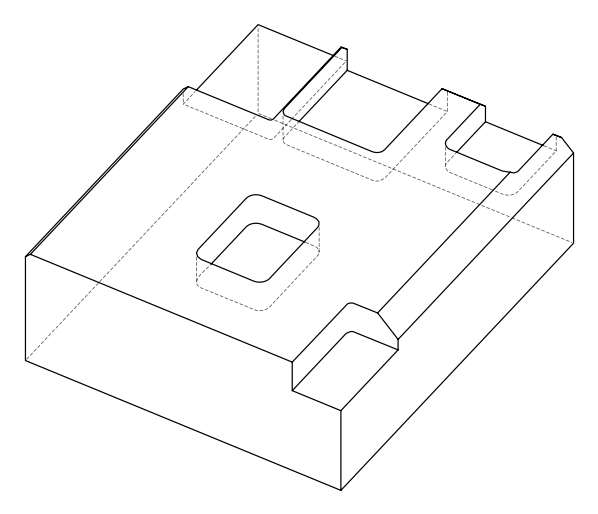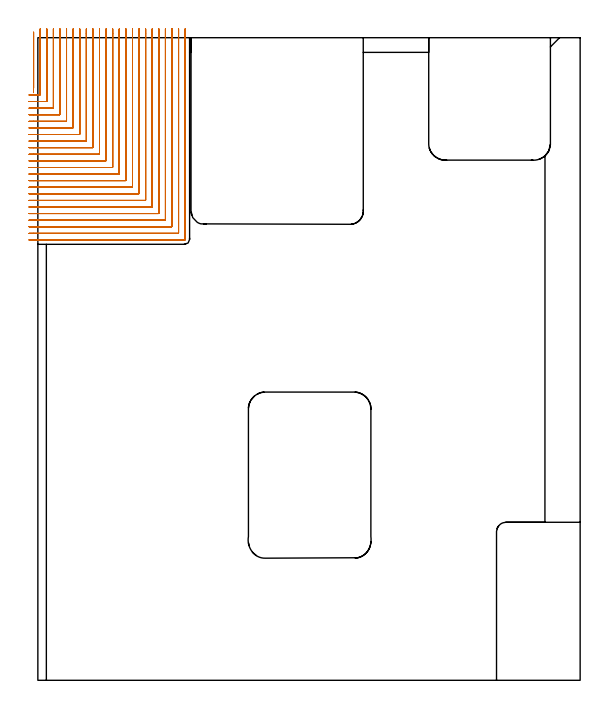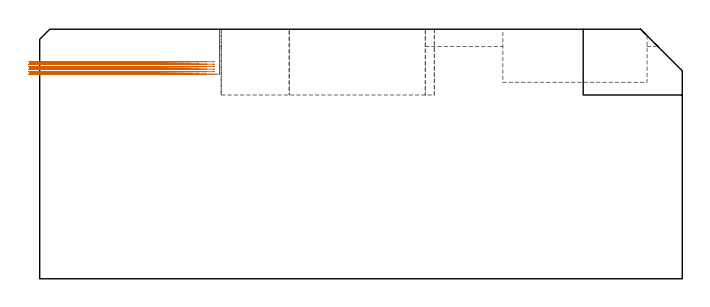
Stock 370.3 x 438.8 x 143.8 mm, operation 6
(PLAN: 10 operations, 3 tool changes, 262.5 min)
(1 AREA_MILL | FG_CHAMFER_SURFACE | UGT0205_001 | 1.65 min | 2825 mm3)
(2 AREA_MILL_1 | FG_CHAMFER_SURFACE_1 | UGT0205_001 | 0.25 min | 638 mm3)
(3 AREA_MILL_2 | FG_CHAMFER_SURFACE_2 | UGT0205_001 | 23.42 min | 97671 mm3)
(4 AREA_MILL_3 | FG_CHAMFER_SURFACE_3 | UGT0205_001 | 0.25 min | 278 mm3)
(5 AREA_MILL_4 | FG_CHAMFER_SURFACE_4 | UGT0205_001 | 7.29 min | 5056 mm3)
(6 MILL_CORNER_NOTCH_RECTANGULAR | CORNER_NOTCH_RECTANGULAR | NXT0201_008 | Follow Part, ap 1.5, ae 75% | 138.88 min | 378225 mm3)
(7 MILL_CORNER_NOTCH_RECTANGULAR_1 | CORNER_NOTCH_RECTANGULAR_1 | NXT0201_011 | Follow Part, ap 3, ae 75% | 23.69 min | 230768 mm3)
(8 MILL_RECTANGULAR_POCKET | POCKET_RECTANGULAR_STRAIGHT | NXT0201_012 | Follow Part, ap 4, ae 75% | 17.15 min | 355049 mm3)
(9 MILL_SLOT | SLOT_PARTIAL_RECTANGULAR | NXT0201_012 | Follow Part, ap 4, ae 75% | 35.85 min | 565966 mm3)
(10 MILL_SLOT_1 | SLOT_PARTIAL_RECTANGULAR_1 | NXT0201_012 | Follow Part, ap 4, ae 75% | 14.09 min | 209848 mm3)
(TOOL UGT0205_001 | Chamfer Mill 20 x 3 x 45 deg. | D20 FL50 Z2)
(TOOL NXT0201_008 | ENDMILL 6mm [2P460-0600-NA 1630] | D6 FL26 Z6)
(TOOL NXT0201_011 | ENDMILL 12mm [2P460-1200-NA 1630] | D12 FL38 Z6)
(TOOL NXT0201_012 | ENDMILL 16mm [2P460-1600-NA 1630] | D16 FL38 Z6)
(OP 6 MILL_CORNER_NOTCH_RECTANGULAR, part 2 of 2)
G0 Z153.8
X-6. Y345.7
Z125.094
G1 X-3.
X55.304 F500.
G3 X55.6 Y345.996 R0.3
G1 Y441.8
Y444.8 F250.
G0 Z153.8
X-6. Y341.2
Z125.094
G1 X-3.
X59.804 F500.
G3 X60.1 Y341.496 R0.3
G1 Y441.8
Y444.8 F250.
G0 Z153.8
X-6. Y336.7
Z125.094
G1 X-3.
X64.304 F500.
G3 X64.6 Y336.996 R0.3
G1 Y441.8
Y444.8 F250.
G0 Z153.8
X-6. Y332.2
Z125.094
G1 X-3.
X68.804 F500.
G3 X69.1 Y332.496 R0.3
G1 Y441.8
Y444.8 F250.
G0 Z153.8
X-6. Y327.7
Z125.094
G1 X-3.
X73.304 F500.
G3 X73.6 Y327.996 R0.3
G1 Y441.8
Y444.8 F250.
G0 Z153.8
X-6. Y323.2
Z125.094
G1 X-3.
X77.803 F500.
G3 X78.1 Y323.497 R0.3
G1 Y441.8
Y444.8 F250.
G0 Z153.8
X-6. Y318.7
Z125.094
G1 X-3.
X82.303 F500.
G3 X82.6 Y318.997 R0.3
G1 Y441.8
Y444.8 F250.
G0 Z153.8
X-6. Y314.2
Z125.094
G1 X-3.
X86.803 F500.
G3 X87.1 Y314.497 R0.3
G1 Y441.8
Y444.8 F250.
G0 Z153.8
X-6. Y309.7
Z125.094
G1 X-3.
X91.303 F500.
G3 X91.6 Y309.997 R0.3
G1 Y441.8
Y444.8 F250.
G0 Z153.8
X-6. Y305.2
Z125.094
G1 X-3.
X95.803 F500.
G3 X96.1 Y305.497 R0.3
G1 Y441.8
Y444.8 F250.
G0 Z153.8
X-6. Y300.7
Z125.094
G1 X-3.
X100.303 F500.
G3 X100.6 Y300.997 R0.3
G1 Y441.8
Y444.8 F250.
G0 Z153.8
X-3. Y401.276
Z123.656
G1 Y404.276
G3 X-2.9 Y404.493 R0.3 F500.
G1 Y439.568
Y442.568 F250.
G0 Z153.8
X-6. Y399.7
Z123.656
G1 X-3.
X1.307 F500.
G3 X1.6 Y399.993 R0.3
G1 Y441.8
Y444.8 F250.
G0 Z153.8
X-6. Y395.2
Z123.656
G1 X-3.
X5.806 F500.
G3 X6.1 Y395.494 R0.3
G1 Y441.8
Y444.8 F250.
G0 Z153.8
X-6. Y390.7
Z123.656
G1 X-3.
X10.306 F500.
G3 X10.6 Y390.994 R0.3
G1 Y441.8
Y444.8 F250.
G0 Z153.8
X-6. Y386.2
Z123.656
G1 X-3.
X14.806 F500.
G3 X15.1 Y386.494 R0.3
G1 Y441.8
Y444.8 F250.
G0 Z153.8
X-6. Y381.7
Z123.656
G1 X-3.
X19.306 F500.
G3 X19.6 Y381.994 R0.3
G1 Y441.8
Y444.8 F250.
G0 Z153.8
X-6. Y377.2
Z123.656
G1 X-3.
X23.806 F500.
G3 X24.1 Y377.494 R0.3
G1 Y441.8
Y444.8 F250.
G0 Z153.8
X-6. Y372.7
Z123.656
G1 X-3.
X28.305 F500.
G3 X28.6 Y372.995 R0.3
G1 Y441.8
Y444.8 F250.
G0 Z153.8
X-6. Y368.2
Z123.656
G1 X-3.
X32.805 F500.
G3 X33.1 Y368.495 R0.3
G1 Y441.8
Y444.8 F250.
G0 Z153.8
X-6. Y363.7
Z123.656
G1 X-3.
X37.305 F500.
G3 X37.6 Y363.995 R0.3
G1 Y441.8
Y444.8 F250.
G0 Z153.8
X-6. Y359.2
Z123.656
G1 X-3.
X41.805 F500.
G3 X42.1 Y359.495 R0.3
G1 Y441.8
Y444.8 F250.
G0 Z153.8
X-6. Y354.7
Z123.656
G1 X-3.
X46.305 F500.
G3 X46.6 Y354.995 R0.3
G1 Y441.8
Y444.8 F250.
G0 Z153.8
X-6. Y350.2
Z123.656
G1 X-3.
X50.804 F500.
G3 X51.1 Y350.496 R0.3
G1 Y441.8
Y444.8 F250.
G0 Z153.8
X-6. Y345.7
Z123.656
G1 X-3.
X55.304 F500.
G3 X55.6 Y345.996 R0.3
G1 Y441.8
Y444.8 F250.
G0 Z153.8
X-6. Y341.2
Z123.656
G1 X-3.
X59.804 F500.
G3 X60.1 Y341.496 R0.3
G1 Y441.8
Y444.8 F250.
G0 Z153.8
X-6. Y336.7
Z123.656
G1 X-3.
X64.304 F500.
G3 X64.6 Y336.996 R0.3
G1 Y441.8
Y444.8 F250.
G0 Z153.8
X-6. Y332.2
Z123.656
G1 X-3.
X68.804 F500.
G3 X69.1 Y332.496 R0.3
G1 Y441.8
Y444.8 F250.
G0 Z153.8
X-6. Y327.7
Z123.656
G1 X-3.
X73.304 F500.
G3 X73.6 Y327.996 R0.3
G1 Y441.8
Y444.8 F250.
G0 Z153.8
X-6. Y323.2
Z123.656
G1 X-3.
X77.803 F500.
G3 X78.1 Y323.497 R0.3
G1 Y441.8
Y444.8 F250.
G0 Z153.8
X-6. Y318.7
Z123.656
G1 X-3.
X82.303 F500.
G3 X82.6 Y318.997 R0.3
G1 Y441.8
Y444.8 F250.
G0 Z153.8
X-6. Y314.2
Z123.656
G1 X-3.
X86.803 F500.
G3 X87.1 Y314.497 R0.3
G1 Y441.8
Y444.8 F250.
G0 Z153.8
X-6. Y309.7
Z123.656
G1 X-3.
X91.303 F500.
G3 X91.6 Y309.997 R0.3
G1 Y441.8
Y444.8 F250.
G0 Z153.8
X-6. Y305.2
Z123.656
G1 X-3.
X95.803 F500.
G3 X96.1 Y305.497 R0.3
G1 Y441.8
Y444.8 F250.
G0 Z153.8
X-6. Y300.7
Z123.656
G1 X-3.
X100.303 F500.
G3 X100.6 Y300.997 R0.3
G1 Y441.8
Y444.8 F250.
G0 Z153.8
X-3. Y401.276
Z122.217
G1 Y404.276
G3 X-2.9 Y404.493 R0.3 F500.
G1 Y439.568
Y442.568 F250.
G0 Z153.8
X-6. Y399.7
Z122.217
G1 X-3.
X1.307 F500.
G3 X1.6 Y399.993 R0.3
G1 Y441.8
Y444.8 F250.
G0 Z153.8
X-6. Y395.2
Z122.217
G1 X-3.
X5.806 F500.
G3 X6.1 Y395.494 R0.3
G1 Y441.8
Y444.8 F250.
G0 Z153.8
X-6. Y390.7
Z122.217
G1 X-3.
X10.306 F500.
G3 X10.6 Y390.994 R0.3
G1 Y441.8
Y444.8 F250.
G0 Z153.8
X-6. Y386.2
Z122.217
G1 X-3.
X14.806 F500.
G3 X15.1 Y386.494 R0.3
G1 Y441.8
Y444.8 F250.
G0 Z153.8
X-6. Y381.7
Z122.217
G1 X-3.
X19.306 F500.
G3 X19.6 Y381.994 R0.3
G1 Y441.8
Y444.8 F250.
G0 Z153.8
X-6. Y377.2
Z122.217
G1 X-3.
X23.806 F500.
G3 X24.1 Y377.494 R0.3
G1 Y441.8
Y444.8 F250.
G0 Z153.8
X-6. Y372.7
Z122.217
G1 X-3.
X28.305 F500.
G3 X28.6 Y372.995 R0.3
G1 Y441.8
Y444.8 F250.
G0 Z153.8
X-6. Y368.2
Z122.217
G1 X-3.
X32.805 F500.
G3 X33.1 Y368.495 R0.3
G1 Y441.8
Y444.8 F250.
G0 Z153.8
X-6. Y363.7
Z122.217
G1 X-3.
X37.305 F500.
G3 X37.6 Y363.995 R0.3
G1 Y441.8
Y444.8 F250.
G0 Z153.8
X-6. Y359.2
Z122.217
G1 X-3.
X41.805 F500.
G3 X42.1 Y359.495 R0.3
G1 Y441.8
Y444.8 F250.
G0 Z153.8
X-6. Y354.7
Z122.217
G1 X-3.
X46.305 F500.
G3 X46.6 Y354.995 R0.3
G1 Y441.8
Y444.8 F250.
G0 Z153.8
X-6. Y350.2
Z122.217
G1 X-3.
X50.804 F500.
G3 X51.1 Y350.496 R0.3
G1 Y441.8
Y444.8 F250.
G0 Z153.8
X-6. Y345.7
Z122.217
G1 X-3.
X55.304 F500.
G3 X55.6 Y345.996 R0.3
G1 Y441.8
Y444.8 F250.
G0 Z153.8
X-6. Y341.2
Z122.217
G1 X-3.
X59.804 F500.
G3 X60.1 Y341.496 R0.3
G1 Y441.8
Y444.8 F250.
G0 Z153.8
X-6. Y336.7
Z122.217
G1 X-3.
X64.304 F500.
G3 X64.6 Y336.996 R0.3
G1 Y441.8
Y444.8 F250.
G0 Z153.8
X-6. Y332.2
Z122.217
G1 X-3.
X68.804 F500.
G3 X69.1 Y332.496 R0.3
G1 Y441.8
Y444.8 F250.
G0 Z153.8
X-6. Y327.7
Z122.217
G1 X-3.
X73.304 F500.
G3 X73.6 Y327.996 R0.3
G1 Y441.8
Y444.8 F250.
G0 Z153.8
X-6. Y323.2
Z122.217
G1 X-3.
X77.803 F500.
G3 X78.1 Y323.497 R0.3
G1 Y441.8
Y444.8 F250.
G0 Z153.8
X-6. Y318.7
Z122.217
G1 X-3.
X82.303 F500.
G3 X82.6 Y318.997 R0.3
G1 Y441.8
Y444.8 F250.
G0 Z153.8
X-6. Y314.2
Z122.217
G1 X-3.
X86.803 F500.
G3 X87.1 Y314.497 R0.3
G1 Y441.8
Y444.8 F250.
G0 Z153.8
X-6. Y309.7
Z122.217
G1 X-3.
X91.303 F500.
G3 X91.6 Y309.997 R0.3
G1 Y441.8
Y444.8 F250.
G0 Z153.8
X-6. Y305.2
Z122.217
G1 X-3.
X95.803 F500.
G3 X96.1 Y305.497 R0.3
G1 Y441.8
Y444.8 F250.
G0 Z153.8
X-6. Y300.7
Z122.217
G1 X-3.
X100.303 F500.
G3 X100.6 Y300.997 R0.3
G1 Y441.8
Y444.8 F250.
G0 Z153.8
X-3. Y401.276
Z120.778
G1 Y404.276
G3 X-2.9 Y404.493 R0.3 F500.
G1 Y439.568
Y442.568 F250.
G0 Z153.8
X-6. Y399.7
Z120.778
G1 X-3.
X1.307 F500.
G3 X1.6 Y399.993 R0.3
G1 Y441.8
Y444.8 F250.
G0 Z153.8
X-6. Y395.2
Z120.778
G1 X-3.
X5.806 F500.
G3 X6.1 Y395.494 R0.3
G1 Y441.8
Y444.8 F250.
G0 Z153.8
X-6. Y390.7
Z120.778
G1 X-3.
X10.306 F500.
G3 X10.6 Y390.994 R0.3
G1 Y441.8
Y444.8 F250.
G0 Z153.8
X-6. Y386.2
Z120.778
G1 X-3.
X14.806 F500.
G3 X15.1 Y386.494 R0.3
G1 Y441.8
Y444.8 F250.
G0 Z153.8
X-6. Y381.7
Z120.778
G1 X-3.
X19.306 F500.
G3 X19.6 Y381.994 R0.3
G1 Y441.8
Y444.8 F250.
G0 Z153.8
X-6. Y377.2
Z120.778
G1 X-3.
X23.806 F500.
G3 X24.1 Y377.494 R0.3
G1 Y441.8
Y444.8 F250.
G0 Z153.8
X-6. Y372.7
Z120.778
G1 X-3.
X28.305 F500.
G3 X28.6 Y372.995 R0.3
G1 Y441.8
Y444.8 F250.
G0 Z153.8
X-6. Y368.2
Z120.778
G1 X-3.
X32.805 F500.
G3 X33.1 Y368.495 R0.3
G1 Y441.8
Y444.8 F250.
G0 Z153.8
X-6. Y363.7
Z120.778
G1 X-3.
X37.305 F500.
G3 X37.6 Y363.995 R0.3
G1 Y441.8
Y444.8 F250.
G0 Z153.8
X-6. Y359.2
Z120.778
G1 X-3.
X41.805 F500.
G3 X42.1 Y359.495 R0.3
G1 Y441.8
Y444.8 F250.
G0 Z153.8
X-6. Y354.7
Z120.778
G1 X-3.
X46.305 F500.
G3 X46.6 Y354.995 R0.3
G1 Y441.8
Y444.8 F250.
G0 Z153.8
X-6. Y350.2
Z120.778
G1 X-3.
X50.804 F500.
G3 X51.1 Y350.496 R0.3
G1 Y441.8
Y444.8 F250.
G0 Z153.8
X-6. Y345.7
Z120.778
G1 X-3.
X55.304 F500.
G3 X55.6 Y345.996 R0.3
G1 Y441.8
Y444.8 F250.
G0 Z153.8
X-6. Y341.2
Z120.778
G1 X-3.
X59.804 F500.
G3 X60.1 Y341.496 R0.3
G1 Y441.8
Y444.8 F250.
G0 Z153.8
X-6. Y336.7
Z120.778
G1 X-3.
X64.304 F500.
G3 X64.6 Y336.996 R0.3
G1 Y441.8
Y444.8 F250.
G0 Z153.8
X-6. Y332.2
Z120.778
G1 X-3.
X68.804 F500.
G3 X69.1 Y332.496 R0.3
G1 Y441.8
Y444.8 F250.
G0 Z153.8
X-6. Y327.7
Z120.778
G1 X-3.
X73.304 F500.
G3 X73.6 Y327.996 R0.3
G1 Y441.8
Y444.8 F250.
G0 Z153.8
X-6. Y323.2
Z120.778
G1 X-3.
X77.803 F500.
G3 X78.1 Y323.497 R0.3
G1 Y441.8
Y444.8 F250.
G0 Z153.8
X-6. Y318.7
Z120.778
G1 X-3.
X82.303 F500.
G3 X82.6 Y318.997 R0.3
G1 Y441.8
Y444.8 F250.
G0 Z153.8
X-6. Y314.2
Z120.778
G1 X-3.
X86.803 F500.
G3 X87.1 Y314.497 R0.3
G1 Y441.8
Y444.8 F250.
G0 Z153.8
X-6. Y309.7
Z120.778
G1 X-3.
X91.303 F500.
G3 X91.6 Y309.997 R0.3
G1 Y441.8
Y444.8 F250.
G0 Z153.8
X-6. Y305.2
Z120.778
G1 X-3.
X95.803 F500.
G3 X96.1 Y305.497 R0.3
G1 Y441.8
Y444.8 F250.
G0 Z153.8
X-6. Y300.7
Z120.778
G1 X-3.
X100.303 F500.
G3 X100.6 Y300.997 R0.3
G1 Y441.8
Y444.8 F250.
G0 Z153.8
X-3. Y401.276
Z119.339
G1 Y404.276
G3 X-2.9 Y404.493 R0.3 F500.
G1 Y439.568
Y442.568 F250.
G0 Z153.8
X-6. Y399.7
Z119.339
G1 X-3.
X1.307 F500.
G3 X1.6 Y399.993 R0.3
G1 Y441.8
Y444.8 F250.
G0 Z153.8
X-6. Y395.2
Z119.339
G1 X-3.
X5.806 F500.
G3 X6.1 Y395.494 R0.3
G1 Y441.8
Y444.8 F250.
G0 Z153.8
X-6. Y390.7
Z119.339
G1 X-3.
X10.306 F500.
G3 X10.6 Y390.994 R0.3
G1 Y441.8
Y444.8 F250.
G0 Z153.8
X-6. Y386.2
Z119.339
G1 X-3.
X14.806 F500.
G3 X15.1 Y386.494 R0.3
G1 Y441.8
Y444.8 F250.
G0 Z153.8
X-6. Y381.7
Z119.339
G1 X-3.
X19.306 F500.
G3 X19.6 Y381.994 R0.3
G1 Y441.8
Y444.8 F250.
G0 Z153.8
X-6. Y377.2
Z119.339
G1 X-3.
X23.806 F500.
G3 X24.1 Y377.494 R0.3
G1 Y441.8
Y444.8 F250.
G0 Z153.8
X-6. Y372.7
Z119.339
G1 X-3.
X28.305 F500.
G3 X28.6 Y372.995 R0.3
G1 Y441.8
Y444.8 F250.
G0 Z153.8
X-6. Y368.2
Z119.339
G1 X-3.
X32.805 F500.
G3 X33.1 Y368.495 R0.3
G1 Y441.8
Y444.8 F250.
G0 Z153.8
X-6. Y363.7
Z119.339
G1 X-3.
X37.305 F500.
G3 X37.6 Y363.995 R0.3
G1 Y441.8
Y444.8 F250.
G0 Z153.8
X-6. Y359.2
Z119.339
G1 X-3.
X41.805 F500.
G3 X42.1 Y359.495 R0.3
G1 Y441.8
Y444.8 F250.
G0 Z153.8
X-6. Y354.7
Z119.339
G1 X-3.
X46.305 F500.
G3 X46.6 Y354.995 R0.3
G1 Y441.8
Y444.8 F250.
G0 Z153.8
X-6. Y350.2
Z119.339
G1 X-3.
X50.804 F500.
G3 X51.1 Y350.496 R0.3
G1 Y441.8
Y444.8 F250.
G0 Z153.8
X-6. Y345.7
Z119.339
G1 X-3.
X55.304 F500.
G3 X55.6 Y345.996 R0.3
G1 Y441.8
Y444.8 F250.
G0 Z153.8
X-6. Y341.2
Z119.339
G1 X-3.
X59.804 F500.
G3 X60.1 Y341.496 R0.3
G1 Y441.8
Y444.8 F250.
G0 Z153.8
X-6. Y336.7
Z119.339
G1 X-3.
X64.304 F500.
G3 X64.6 Y336.996 R0.3
G1 Y441.8
Y444.8 F250.
G0 Z153.8
X-6. Y332.2
Z119.339
G1 X-3.
X68.804 F500.
G3 X69.1 Y332.496 R0.3
G1 Y441.8
Y444.8 F250.
G0 Z153.8
X-6. Y327.7
Z119.339
G1 X-3.
X73.304 F500.
G3 X73.6 Y327.996 R0.3
G1 Y441.8
Y444.8 F250.
G0 Z153.8
X-6. Y323.2
Z119.339
G1 X-3.
X77.803 F500.
G3 X78.1 Y323.497 R0.3
G1 Y441.8
Y444.8 F250.
G0 Z153.8
X-6. Y318.7
Z119.339
G1 X-3.
X82.303 F500.
G3 X82.6 Y318.997 R0.3
G1 Y441.8
Y444.8 F250.
G0 Z153.8
X-6. Y314.2
Z119.339
G1 X-3.
X86.803 F500.
G3 X87.1 Y314.497 R0.3
G1 Y441.8
Y444.8 F250.
G0 Z153.8
X-6. Y309.7
Z119.339
G1 X-3.
X91.303 F500.
G3 X91.6 Y309.997 R0.3
G1 Y441.8
Y444.8 F250.
G0 Z153.8
X-6. Y305.2
Z119.339
G1 X-3.
X95.803 F500.
G3 X96.1 Y305.497 R0.3
G1 Y441.8
Y444.8 F250.
G0 Z153.8
X-6. Y300.7
Z119.339
G1 X-3.
X100.303 F500.
G3 X100.6 Y300.997 R0.3
G1 Y441.8
Y444.8 F250.
G0 Z153.8
X-3. Y401.276
Z117.9
G1 Y404.276
G3 X-2.9 Y404.493 R0.3 F500.
G1 Y439.568
Y442.568 F250.
G0 Z153.8
X-6. Y399.7
Z117.9
G1 X-3.
X1.307 F500.
G3 X1.6 Y399.993 R0.3
G1 Y441.8
Y444.8 F250.
G0 Z153.8
X-6. Y395.2
Z117.9
G1 X-3.
X5.806 F500.
G3 X6.1 Y395.494 R0.3
G1 Y441.8
Y444.8 F250.
G0 Z153.8
X-6. Y390.7
Z117.9
G1 X-3.
X10.306 F500.
G3 X10.6 Y390.994 R0.3
G1 Y441.8
Y444.8 F250.
G0 Z153.8
X-6. Y386.2
Z117.9
G1 X-3.
X14.806 F500.
G3 X15.1 Y386.494 R0.3
G1 Y441.8
Y444.8 F250.
G0 Z153.8
X-6. Y381.7
Z117.9
G1 X-3.
X19.306 F500.
G3 X19.6 Y381.994 R0.3
G1 Y441.8
Y444.8 F250.
G0 Z153.8
X-6. Y377.2
Z117.9
G1 X-3.
X23.806 F500.
G3 X24.1 Y377.494 R0.3
G1 Y441.8
Y444.8 F250.
G0 Z153.8
X-6. Y372.7
Z117.9
G1 X-3.
X28.305 F500.
G3 X28.6 Y372.995 R0.3
G1 Y441.8
Y444.8 F250.
G0 Z153.8
X-6. Y368.2
Z117.9
G1 X-3.
X32.805 F500.
G3 X33.1 Y368.495 R0.3
G1 Y441.8
Y444.8 F250.
G0 Z153.8
X-6. Y363.7
Z117.9
G1 X-3.
X37.305 F500.
G3 X37.6 Y363.995 R0.3
G1 Y441.8
Y444.8 F250.
G0 Z153.8
X-6. Y359.2
Z117.9
G1 X-3.
X41.805 F500.
G3 X42.1 Y359.495 R0.3
G1 Y441.8
Y444.8 F250.
G0 Z153.8
X-6. Y354.7
Z117.9
G1 X-3.
X46.305 F500.
G3 X46.6 Y354.995 R0.3
G1 Y441.8
Y444.8 F250.
G0 Z153.8
X-6. Y350.2
Z117.9
G1 X-3.
X50.804 F500.
G3 X51.1 Y350.496 R0.3
G1 Y441.8
Y444.8 F250.
G0 Z153.8
X-6. Y345.7
Z117.9
G1 X-3.
X55.304 F500.
G3 X55.6 Y345.996 R0.3
G1 Y441.8
Y444.8 F250.
G0 Z153.8
X-6. Y341.2
Z117.9
G1 X-3.
X59.804 F500.
G3 X60.1 Y341.496 R0.3
G1 Y441.8
Y444.8 F250.
G0 Z153.8
X-6. Y336.7
Z117.9
G1 X-3.
X64.304 F500.
G3 X64.6 Y336.996 R0.3
G1 Y441.8
Y444.8 F250.
G0 Z153.8
X-6. Y332.2
Z117.9
G1 X-3.
X68.804 F500.
G3 X69.1 Y332.496 R0.3
G1 Y441.8
Y444.8 F250.
G0 Z153.8
X-6. Y327.7
Z117.9
G1 X-3.
X73.304 F500.
G3 X73.6 Y327.996 R0.3
G1 Y441.8
Y444.8 F250.
G0 Z153.8
X-6. Y323.2
Z117.9
G1 X-3.
X77.803 F500.
G3 X78.1 Y323.497 R0.3
G1 Y441.8
Y444.8 F250.
G0 Z153.8
X-6. Y318.7
Z117.9
G1 X-3.
X82.303 F500.
G3 X82.6 Y318.997 R0.3
G1 Y441.8
Y444.8 F250.
G0 Z153.8
X-6. Y314.2
Z117.9
G1 X-3.
X86.803 F500.
G3 X87.1 Y314.497 R0.3
G1 Y441.8
Y444.8 F250.
G0 Z153.8
X-6. Y309.7
Z117.9
G1 X-3.
X91.303 F500.
G3 X91.6 Y309.997 R0.3
G1 Y441.8
Y444.8 F250.
G0 Z153.8
X-6. Y305.2
Z117.9
G1 X-3.
X95.803 F500.
G3 X96.1 Y305.497 R0.3
G1 Y441.8
Y444.8 F250.
G0 Z153.8
X-6. Y300.7
Z117.9
G1 X-3.
X100.303 F500.
G3 X100.6 Y300.997 R0.3
G1 Y441.8
Y444.8 F250.
G0 Z153.8
M5
M2
